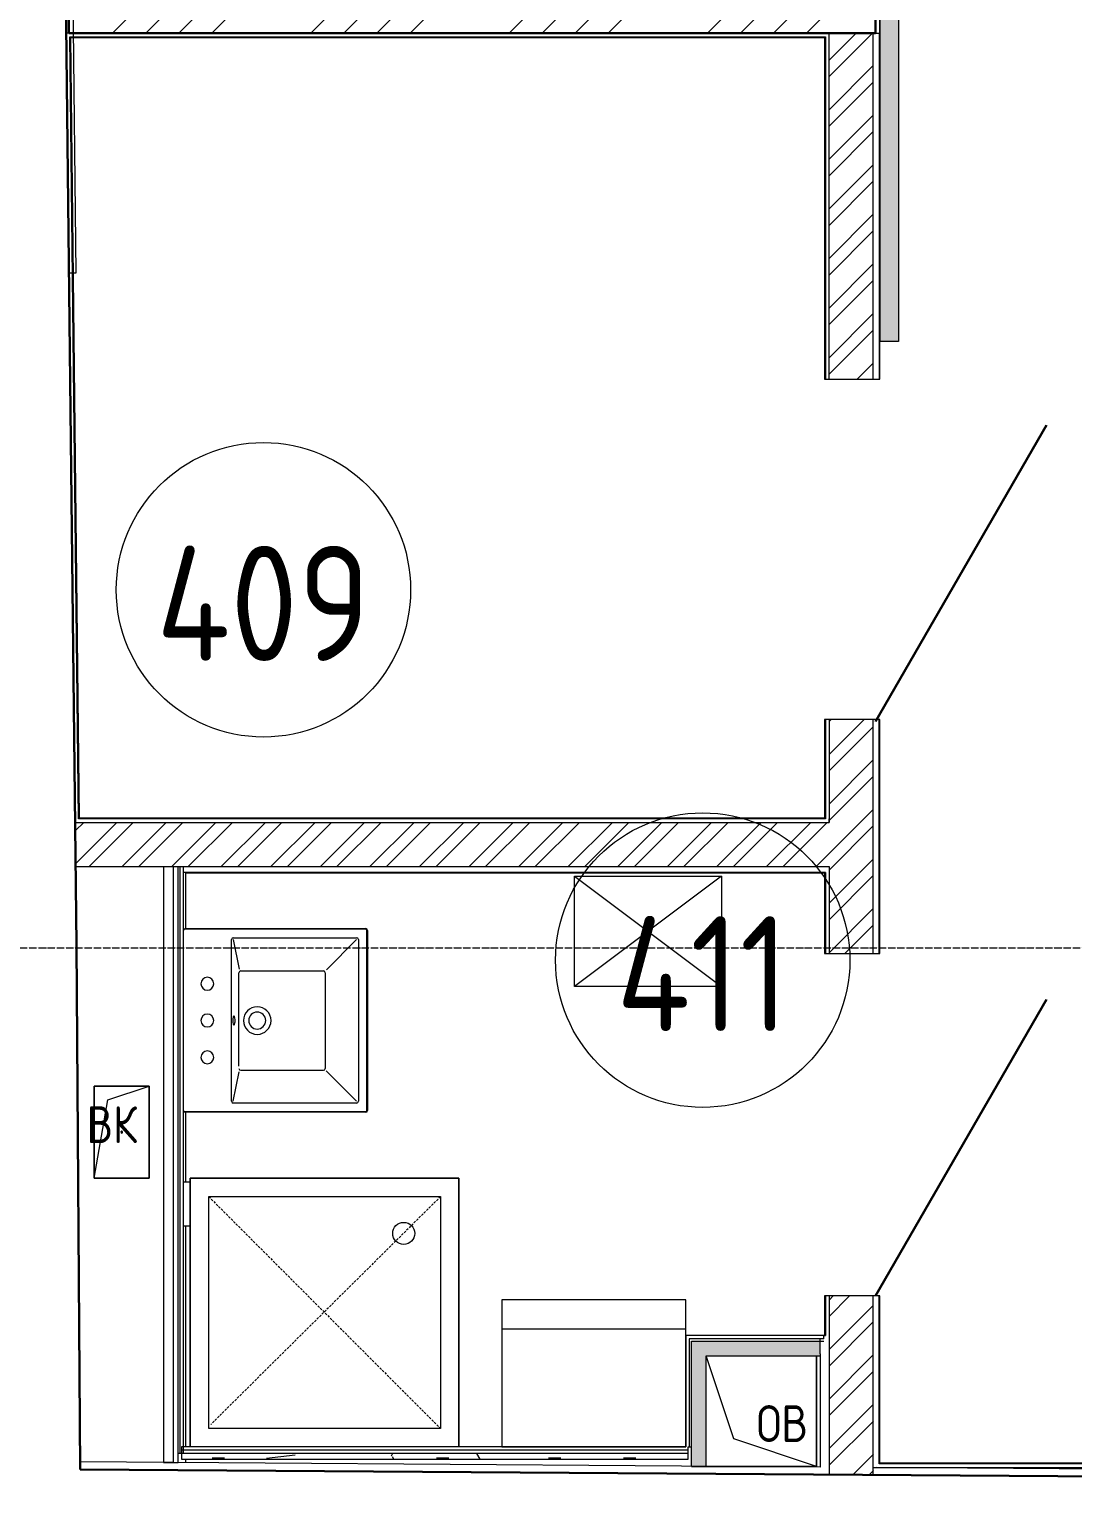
# Model space of a CAD drawing. Header units: millimetres. Extents: x -32 to 417638015, y -35 to 175284279.
# Drawn here: x 1337557 to 1340394, y 52185 to 56144 of the extents above; entities that cross this region are included whole.
import ezdxf

# ---------------------------------------------------------------- set-up
doc = ezdxf.new("R2010")
doc.units = ezdxf.units.MM
doc.linetypes.add('ADSK_Линия сетки', pattern=[25, 20, -2.5, 0, -2.5])
doc.linetypes.add('HIDDEN', pattern=[9.525, 6.35, -3.175])
for name, color, linetype, lineweight in [('Аннотация', 7, 'Continuous', 18), ('Двери', 7, 'Continuous', 9), ('Обобщенные модели', 7, 'Continuous', 18), ('Оси', 253, 'Continuous', 9), ('Перекрытие', 7, 'Continuous', 18), ('Сантехника', 7, 'Continuous', 18), ('Стены внутренние', 7, 'Continuous', 18), ('Стены несущие', 7, 'Continuous', 30), ('Стены отделка', 7, 'Continuous', 30), ('Стены штриховка', 7, 'Continuous', 9), ('ТХ', 5, 'Continuous', 0), ('ТХ_Задание ЭОМ_СС', 6, 'Continuous', 0), ('ШТРИХОВКА', 252, 'Continuous', 15)]:
    doc.layers.add(name, color=color, linetype=linetype, lineweight=lineweight)
doc.layers.add('Линии', color=7, linetype='Continuous', lineweight=9, true_color=0x00a600)
doc.styles.add('GOST Common', font='GOST_Common.ttf', dxfattribs={"width": 0.9, "height": 350})
doc.styles.add('GOST Common_4', font='GOST_Common.ttf', dxfattribs={"width": 0.9, "height": 200})
pattern_1 = [(45, (591.94, 243.9), (-269.4077, 269.4077), []), (45, (681.74, 243.9), (-269.4077, 269.4077), []), (45, (771.54, 243.9), (-269.4077, 269.4077), []), (45, (861.35, 243.9), (-269.4077, 269.4077), [])]

# ---------------------------------------------------------------- blocks, each defined once
blk = doc.blocks.new('_ЭМ_ТХ2_4 Этаж')
at = {"lineweight": 0}
h = blk.add_hatch(color=8, dxfattribs=at)
h.dxf.hatch_style = 1
h.paths.add_polyline_path([(50678.4, 8531.8), (50728.4, 8531.8), (50728.4, 3531.8), (50678.4, 3531.8)])
at = {"color": 8, "lineweight": 0}
blk.add_lwpolyline([(50678.4, 8531.8), (50728.4, 8531.8), (50728.4, 3531.8), (50678.4, 3531.8), (50678.4, 8531.8)], dxfattribs=at)
at = {"layer": 'ТХ', "color": 8}
for points in [[(49847.4, 2080), (50247.4, 2080), (50247.4, 1780), (49847.4, 1780)], [(50150.4, 929.8), (49650.4, 929.8), (49650.4, 529.8), (50150.4, 529.8)]]:
    blk.add_lwpolyline(points, close=True, dxfattribs=at)
for points in [[(49847.4, 2080), (50247.4, 1780)], [(50247.4, 2080), (49847.4, 1780)], [(50150.4, 849.8), (49650.4, 849.8)]]:
    blk.add_lwpolyline(points, dxfattribs=at)
blk = doc.blocks.new('План 4 этажа')
at = {"layer": 'Стены внутренние'}
for points in [[(44296.939, 1015.977), (44606.939, 1015.977), (44606.939, 1055.977), (44256.939, 1055.977), (44256.939, 1015.977)], [(44296.939, 715.977), (44296.939, 1015.977), (44256.939, 1015.977), (44256.939, 716.257)]]:
    blk.add_hatch(color=8, dxfattribs=at).paths.add_polyline_path(points)
at = {"layer": 'Стены внутренние', "lineweight": 9}
h = blk.add_hatch(dxfattribs=at)
h.set_pattern_fill('FP_4', color=8, style=0, pattern_type=2)
h.set_pattern_definition([(0, (591.94, 243.9), (406.4, 101.6), [33.528, -271.272, 33.528, -271.272, -1625.6]), (0, (591.94, 243.9), (406.4, 101.6), [-609.6, 33.528, -576.072, 33.528, -271.272, -711.2]), (0, (591.94, 243.9), (406.4, 101.6), [-1524, 33.528, -169.672, 33.528, -474.472]), (120, (744.34, 294.7), (-291.18818, 301.15272), [33.528, -271.272, 33.528, -271.272, -1625.6]), (120, (744.34, 294.7), (-291.18818, 301.15272), [-609.6, 33.528, -576.072, 33.528, -271.272, -711.2]), (120, (744.34, 294.7), (-291.18818, 301.15272), [-1524, 33.528, -169.672, 33.528, -474.472]), (240, (795.14, 497.9), (-115.21182, -402.75272), [33.528, -271.272, 33.528, -271.272, -1625.6]), (240, (795.14, 497.9), (-115.21182, -402.75272), [-609.6, 33.528, -576.072, 33.528, -271.272, -711.2]), (240, (795.14, 497.9), (-115.21182, -402.75272), [-1524, 33.528, -169.672, 33.528, -474.472])])
h.paths.add_polyline_path([(44247.939, 735.745), (44247.939, 750.745), (42870.939, 750.745), (42870.939, 735.745), (44145.868, 735.745)])
at = {"layer": 'Стены штриховка', "lineweight": 9}
h = blk.add_hatch(dxfattribs=at)
h.set_pattern_fill('ANSI34', color=8, scale=20)
h.set_pattern_definition(pattern_1)
h.paths.add_polyline_path([(44731.939, 4608.902), (44756.939, 4608.902), (44756.939, 5663.902), (44656.939, 5663.902), (44656.939, 4608.902)])
h = blk.add_hatch(dxfattribs=at)
h.set_pattern_fill('ANSI34', color=8, scale=20)
h.set_pattern_definition(pattern_1)
h.paths.add_polyline_path([(43836.939, 4608.902), (44656.939, 4608.902), (44656.939, 4708.902), (42565.122, 4708.902), (42565.122, 4608.902), (43282.642, 4608.902)])
at = {"layer": 'Стены штриховка'}
h = blk.add_hatch(dxfattribs=at)
h.set_pattern_fill('ANSI32', color=8, scale=10)
h.set_pattern_definition([(45, (591.94, 243.9), (-67.35192, 67.35192), []), (45, (636.84, 243.9), (-67.35192, 67.35192), [])])
h.paths.add_polyline_path([(44750.939, 4608.902), (44630.939, 4608.902), (44630.939, 3668.902), (44750.939, 3668.902)])
h.paths.add_polyline_path([(44751.457, 692.864), (44750.939, 1178.902), (44630.939, 1178.902), (44631.457, 693.564)])
h.paths.add_polyline_path([(44750.939, 2108.902), (44750.939, 2744.902), (44630.939, 2744.902), (44630.939, 2464.902), (42582.923, 2464.902), (42583.83, 2344.902), (44630.939, 2344.902), (44630.939, 2108.902)])
at = {"layer": 'Аннотация', "color": 8, "lineweight": 9}
blk.add_line((43101.855, 738.198), (43180.276, 747.674), dxfattribs=at)
at = {"layer": 'Двери', "color": 8, "lineweight": 30}
for p, q in [((44756.939, 2738.902), (45221.939, 3544.305)), ((44756.939, 1178.902), (45221.939, 1984.305))]:
    blk.add_line(p, q, dxfattribs=at)
at = {"layer": 'Линии', "color": 8}
for centre in [(43093.835, 3096.775), (44287.608, 2090.898)]:
    blk.add_circle(centre, 400, dxfattribs=at)
at = {"layer": 'Обобщенные модели', "color": 8}
for p, q in [((42633.621, 1498.767), (42633.621, 1748.767)), ((42633.621, 1748.767), (42783.621, 1748.767)), ((42783.621, 1748.767), (42633.621, 1748.767)), ((42633.621, 1748.767), (42633.621, 1498.767)), ((42671.121, 1711.267), (42783.621, 1748.767)), ((42783.621, 1748.767), (42783.621, 1498.767)), ((42783.621, 1498.767), (42783.621, 1748.767)), ((42633.621, 1498.767), (42671.121, 1711.267)), ((42783.621, 1498.767), (42633.621, 1498.767)), ((42633.621, 1498.767), (42783.621, 1498.767)), ((44371.939, 790.977), (44296.939, 1015.977)), ((44596.939, 1015.977), (44596.939, 715.977)), ((44596.939, 715.977), (44596.939, 1015.977)), ((44596.939, 715.977), (44371.939, 790.977)), ((44596.939, 715.977), (44296.939, 715.977)), ((44296.939, 715.977), (44596.939, 715.977))]:
    blk.add_line(p, q, dxfattribs=at)
for centre, start, end in [((42708.621, 1623.767), 0, 180), ((42708.621, 1623.767), 180, 0), ((42708.621, 1623.767), 60, 165), ((42708.621, 1623.767), 300, 0), ((42708.621, 1623.767), 195, 270), ((44446.939, 865.977), 90, 270), ((44446.939, 865.977), 150, 255), ((44446.939, 865.977), 270, 90), ((44446.939, 865.977), 30, 90), ((44446.939, 865.977), 285, 0)]:
    blk.add_arc(centre, 2.5, start, end, dxfattribs=at)
at = {"layer": 'Оси', "color": 8, "linetype": 'ADSK_Линия сетки'}
blk.add_line((-10052.178, 2124.489), (51155.033, 2124.489), dxfattribs=at)
at = {"layer": 'Перекрытие', "color": 8}
for p, q in [((42881.687, 2328.902), (42881.687, 2174.819)), ((42881.687, 1679.84), (42881.687, 1488.745)), ((42881.687, 1368.745), (42881.687, 768.745)), ((42881.687, 735.745), (42881.687, 725.886))]:
    blk.add_line(p, q, dxfattribs=at)
at = {"layer": 'Сантехника', "color": 8}
for p, q in [((43371.939, 2174.819), (42876.939, 2174.819)), ((42881.939, 2176.819), (43371.939, 2176.819)), ((43006.939, 1707.84), (43006.939, 2146.819)), ((43011.939, 2151.819), (43346.939, 2151.819)), ((43011.939, 2146.819), (43027.971, 2066.801)), ((43346.939, 2146.819), (43265.069, 2064.949)), ((43351.939, 2146.819), (43351.939, 1707.84)), ((43374.939, 1682.84), (43374.939, 2171.819)), ((43376.939, 2171.819), (43376.939, 1682.84)), ((43031.988, 2061.819), (43256.94, 2061.819)), ((43026.988, 2053.352), (43026.988, 2056.819)), ((43026.988, 1803.224), (43026.988, 2053.352)), ((43261.94, 2056.819), (43261.94, 1796.819)), ((43011.939, 1707.84), (43027.417, 1787.511)), ((43031.988, 1791.819), (43256.94, 1791.819)), ((43346.939, 1707.84), (43264.635, 1790.144)), ((43346.939, 1702.84), (43011.939, 1702.84)), ((42876.939, 1679.84), (43371.939, 1679.84)), ((43371.939, 1677.84), (42881.939, 1677.84)), ((43625.074, 1498.745), (42895.074, 1498.745)), ((42895.074, 1498.745), (42895.074, 768.745)), ((42895.074, 768.745), (42895.074, 1498.745)), ((42895.074, 1498.745), (43625.074, 1498.745)), ((43625.074, 768.745), (43625.074, 1498.745)), ((43625.074, 1498.745), (43625.074, 768.745)), ((42945.074, 1448.745), (43575.074, 1448.745)), ((42945.074, 818.745), (42945.074, 1448.745)), ((43575.074, 1448.745), (43575.074, 818.745)), ((43575.074, 818.745), (42945.074, 818.745))]:
    blk.add_line(p, q, dxfattribs=at)
at = {"layer": 'Сантехника', "color": 8, "linetype": 'HIDDEN', "lineweight": 9}
for p, q in [((42945.074, 1448.745), (43575.074, 818.745)), ((43575.074, 1448.745), (42950.419, 829.49))]:
    blk.add_line(p, q, dxfattribs=at)
at = {"layer": 'Сантехника', "color": 8}
blk.add_circle((43475.074, 1348.745), 30, dxfattribs=at)
for centre, radius, start, end in [((42881.939, 2171.819), 5, 90, 180), ((43011.939, 2146.819), 5, 90, 180), ((43346.939, 2146.819), 5, 0, 90), ((43371.939, 2171.819), 5, 0, 90), ((43371.939, 2171.819), 3, 0, 90), ((43031.988, 2056.819), 5, 90, 180), ((43256.94, 2056.819), 5, 0, 90), ((42941.3, 2026.819), 17.5, 90, 270), ((42941.3, 2026.819), 17.5, 270, 90), ((42941.3, 1926.819), 17.5, 90, 270), ((42941.3, 1926.819), 17.5, 270, 90), ((43076.939, 1926.819), 37.5, 90, 270), ((43076.939, 1926.819), 23, 90, 270), ((43076.939, 1926.819), 37.5, 270, 90), ((43076.939, 1926.819), 23, 270, 90), ((42941.3, 1826.819), 17.5, 90, 270), ((42941.3, 1826.819), 17.5, 270, 90), ((43031.988, 1796.819), 5, 180, 270), ((43256.94, 1796.819), 5, 270, 0), ((43011.939, 1707.84), 5, 180, 270), ((43346.939, 1707.84), 5, 270, 0), ((42881.939, 1682.84), 5, 180, 270), ((43371.939, 1682.84), 3, 270, 0), ((43371.939, 1682.84), 5, 270, 0)]:
    blk.add_arc(centre, radius, start, end, dxfattribs=at)
for start_param, end_param in [(0, 3.14159265), (3.14159265, 6.28318531)]:
    blk.add_ellipse((43013.777, 1926.819), major_axis=(0, 12.5), ratio=0.24761692, start_param=start_param, end_param=end_param, dxfattribs=at)
at = {"layer": 'Стены внутренние', "color": 8}
for p, q in [((42876.939, 1488.745), (42895.074, 1488.745)), ((42895.074, 1368.745), (42876.939, 1368.745))]:
    blk.add_line(p, q, dxfattribs=at)
at = {"layer": 'Стены несущие', "color": 8}
for p, q in [((42585.322, 2132.133), (42508.695, 9061.815)), ((44756.939, 4608.902), (44756.939, 5663.902)), ((42565.122, 4708.902), (42565.122, 4608.902)), ((44756.939, 4608.902), (42565.122, 4608.902)), ((42596.179, 707.885), (42585.394, 2132.133)), ((49385.674, 660.344), (42596.179, 707.885))]:
    blk.add_line(p, q, dxfattribs=at)
at = {"layer": 'Стены отделка', "color": 8, "lineweight": 9}
for p, q in [((44768.939, 3668.902), (44768.939, 8880.959)), ((42585.136, 3957.783), (42571.613, 5180.739)), ((42565.122, 4608.902), (42557.935, 4608.902)), ((42593.511, 2476.902), (42570.068, 4596.902)), ((42570.068, 4596.902), (44618.939, 4596.902)), ((42565.137, 3957.562), (42585.136, 3957.783)), ((44618.939, 3668.902), (44768.939, 3668.902)), ((44618.939, 2744.902), (44618.939, 2476.902)), ((44768.939, 2744.902), (44618.939, 2744.902)), ((44768.939, 2108.902), (44768.939, 2744.902)), ((42582.923, 2464.902), (42582.923, 2339.902)), ((42582.923, 2464.902), (44630.939, 2464.902)), ((44618.939, 2476.902), (42593.511, 2476.902)), ((44630.939, 2464.902), (44630.939, 2474.902)), ((42582.923, 2344.902), (44630.939, 2344.902)), ((42821.939, 2344.902), (42821.939, 726.305)), ((42861.939, 726.305), (42861.939, 2344.902)), ((42876.939, 752.245), (42876.939, 2344.902)), ((44618.939, 2326.902), (42881.687, 2326.902)), ((44618.939, 2108.902), (44768.939, 2108.902)), ((44768.939, 1178.902), (44618.939, 1178.902)), ((44768.939, 724.714), (44768.939, 1178.902)), ((44616.939, 1070.977), (44241.939, 1070.977)), ((44241.939, 1070.977), (44241.939, 768.745)), ((44616.939, 1061.977), (44616.939, 1070.977)), ((44256.939, 1055.977), (44616.939, 1055.977)), ((44256.939, 715.977), (44256.939, 1055.977)), ((44296.939, 1015.977), (44606.939, 1015.977)), ((44296.939, 715.977), (44296.939, 1015.977)), ((44606.939, 1021.977), (44606.939, 713.806)), ((42861.939, 752.245), (42876.939, 752.245)), ((44241.939, 768.745), (42870.939, 768.745)), ((42870.939, 768.745), (42870.939, 735.745)), ((44247.939, 735.745), (44247.939, 768.745)), ((44247.939, 768.745), (44256.939, 768.745)), ((44607.009, 713.805), (42596.028, 727.887)), ((42821.939, 726.305), (42861.939, 726.305)), ((42870.939, 735.745), (44247.939, 735.745)), ((44256.939, 715.977), (44296.939, 715.977)), ((44750.939, 712.714), (46542.827, 712.714)), ((49365.52, 680.486), (44759.246, 712.739)), ((46542.827, 724.714), (44768.939, 724.714))]:
    blk.add_line(p, q, dxfattribs=at)
at = {"layer": 'Стены штриховка', "color": 8}
for p, q in [((42591.535, 2474.711), (42568.046, 4598.902)), ((42568.046, 4598.902), (44620.939, 4598.902)), ((44618.939, 4596.902), (44618.939, 3668.902)), ((44620.939, 4598.902), (44620.939, 3668.902)), ((44630.939, 3668.902), (44630.939, 4608.902)), ((44750.939, 3668.902), (44750.939, 4608.902)), ((44756.939, 4608.902), (44768.939, 4608.902)), ((44766.939, 4608.902), (44766.939, 3668.902)), ((44620.939, 2744.902), (44620.939, 2474.902)), ((44630.939, 2744.902), (44630.939, 2474.902)), ((44630.939, 2744.902), (44630.939, 2464.902)), ((44750.939, 2108.902), (44750.939, 2744.902)), ((44766.939, 2108.902), (44766.939, 2744.902)), ((44620.939, 2474.902), (42591.535, 2474.711)), ((42848.939, 726.305), (42848.939, 2344.902)), ((42867.939, 752.245), (42867.939, 2344.902)), ((44630.939, 2344.902), (44630.939, 2108.902)), ((44620.939, 2328.902), (42876.939, 2328.902)), ((44618.939, 2326.902), (44618.939, 2108.902)), ((44620.939, 2328.902), (44620.939, 2108.902)), ((44618.939, 1178.902), (44618.939, 1070.977)), ((44620.939, 1178.902), (44620.939, 1070.977)), ((44630.939, 1178.902), (44630.939, 693.637)), ((44750.939, 692.797), (44750.939, 1178.902)), ((44766.939, 722.714), (44766.939, 1178.902)), ((44616.939, 1070.977), (44620.939, 1070.977)), ((44616.939, 1061.977), (44250.939, 1061.977)), ((44250.939, 1061.977), (44250.939, 768.745)), ((44606.939, 1021.977), (44606.939, 1061.977)), ((44247.939, 759.745), (42870.939, 759.745)), ((44247.939, 750.745), (42870.939, 750.745)), ((46542.827, 722.714), (44766.939, 722.714))]:
    blk.add_line(p, q, dxfattribs=at)
at = {"layer": 'Аннотация', "color": 8, "lineweight": 9, "line_spacing_factor": 1.022766}
for s, insert, char_height, width, attachment_point, style in [('409', (43093.835, 3059.827), 312.5, 520.21112, 5, 'GOST Common'), ('411', (44287.608, 2053.95), 312.5, 520.21112, 5, 'GOST Common'), ('\\pxt3.6,7.2,10.8,14.4,18,21.6,25.2,28.8,32.4,36,39.6,43.2,46.8,50.4,54,57.6,61.2,64.8,68.4,72,75.6,79.2,82.8,86.4,90,93.6,97.2,100.8,104.4,108,111.6,115.2;{ВК}', (42612.783, 1694.206), 100, 156.348, 1, 'GOST Common_4'), ('\\pxt3.6,7.2,10.8,14.4,18,21.6,25.2,28.8,32.4,36,39.6,43.2,46.8,50.4,54,57.6,61.2,64.8,68.4,72,75.6,79.2,82.8,86.4,90,93.6,97.2,100.8,104.4,108,111.6,115.2;{ОВ}', (44434.108, 882.104), 100, 156.348, 1, 'GOST Common_4')]:
    blk.add_mtext(s, dxfattribs=dict(at, insert=insert, char_height=char_height, width=width, attachment_point=attachment_point, style=style))

msp = doc.modelspace()

# ---------------------------------------------------------------- block references
at = {"layer": 'ТХ_Задание ЭОМ_СС', "lineweight": 50}
msp.add_blockref('_ЭМ_ТХ2_4 Этаж', (1289191.8, 51763.2), dxfattribs=at)
at = {"layer": 'ШТРИХОВКА'}
msp.add_blockref('План 4 этажа', (1295100.3, 51524.3), dxfattribs=at)

doc.saveas('drawing.dxf')
